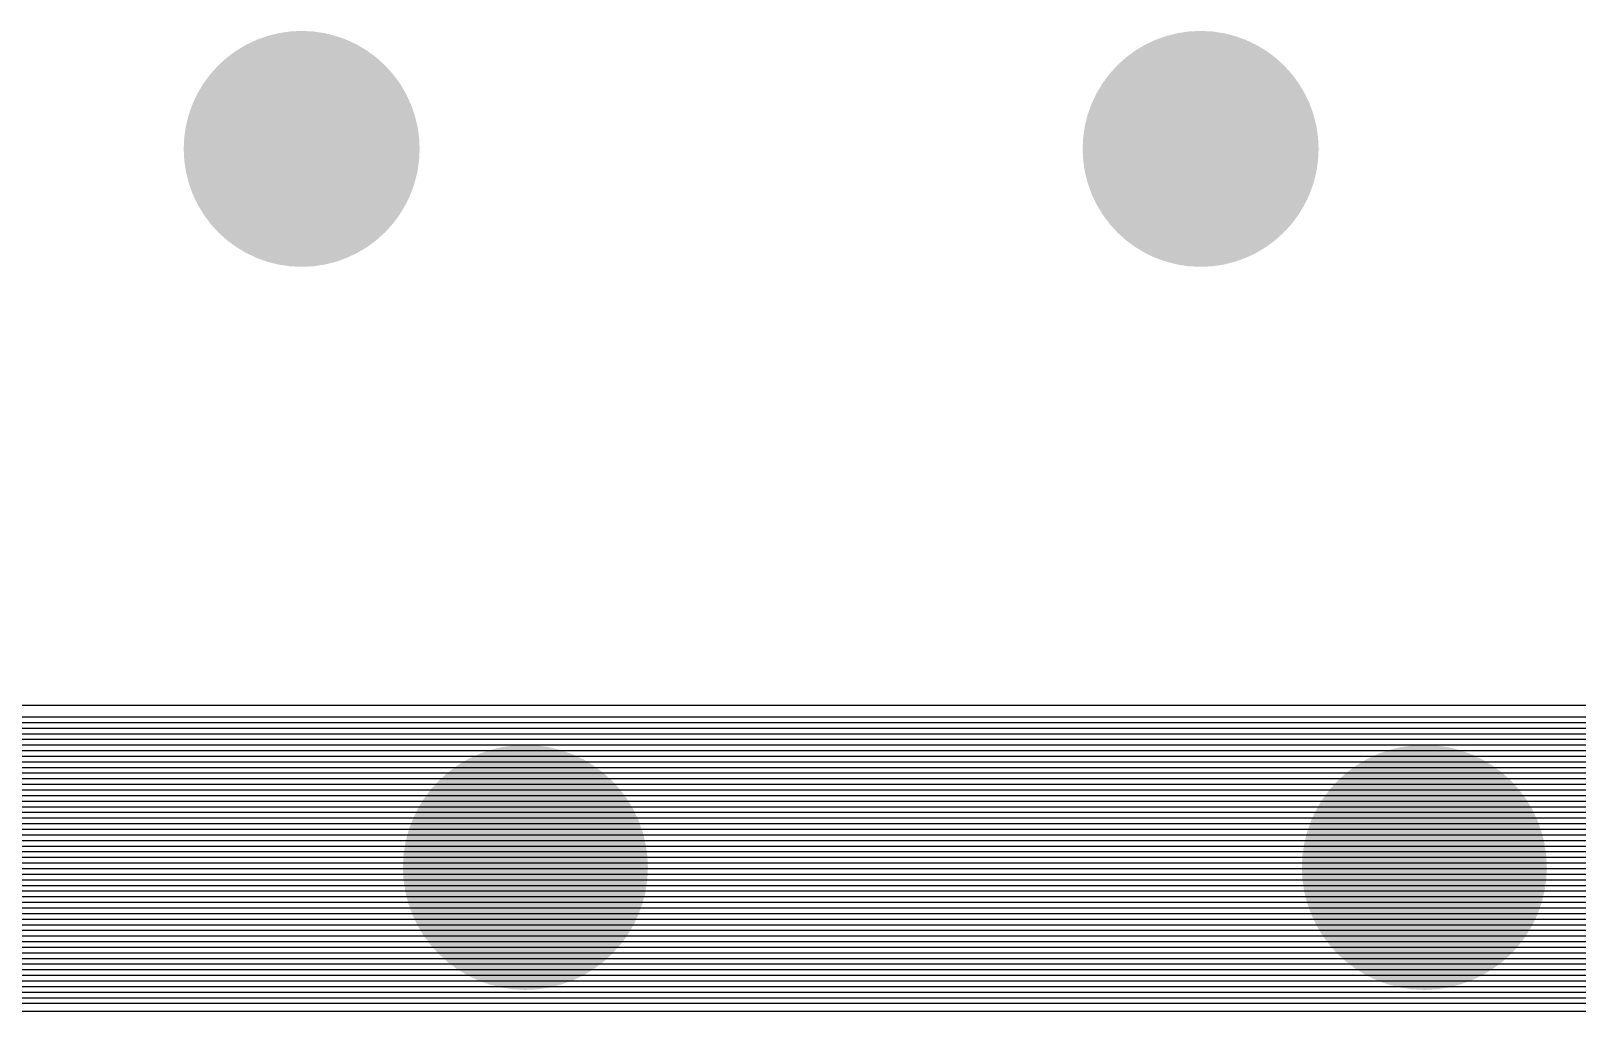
# Model space of a CAD drawing. Extents: x 295 to 953, y 10 to 290.
# Drawn here: x 555.92 to 590.87, y 96 to 118.16 of the extents above; entities that cross this region are included whole.
import ezdxf

# ---------------------------------------------------------------- set-up
doc = ezdxf.new("R2010")
doc.units = 0
doc.header["$LTSCALE"] = 5
doc.header["$MEASUREMENT"] = 0
doc.layers.get('0').update_dxf_attribs({"linetype": 'CONTINUOUS', "lineweight": 25})
doc.layers.add('DV-ABPB-A4_GND', color=1, linetype='CONTINUOUS')

msp = doc.modelspace()

# ---------------------------------------------------------------- linework, layer by layer
for points, const_width in [([(560.707, 115.495, 1), (563.374, 115.495, 1)], 2.667), ([(581.027, 115.495, 1), (583.694, 115.495, 1)], 2.667), ([(565.713, 99.251, 1), (568.482, 99.251, 1)], 2.77), ([(586.033, 99.251, 1), (588.802, 99.251, 1)], 2.77)]:
    msp.add_lwpolyline(points, format="xyb", close=True, dxfattribs=dict(const_width=const_width))
at = {"layer": 'DV-ABPB-A4_GND', "color": 7}
for p, q in [((874.051, 102.909), (499.823, 102.909)), ((499.709, 102.528), (874.168, 102.528)), ((499.749, 102.655), (874.125, 102.655)), ((499.709, 102.401), (874.168, 102.401)), ((499.709, 102.274), (874.168, 102.274)), ((499.709, 102.147), (874.168, 102.147)), ((499.709, 102.02), (874.168, 102.02)), ((499.709, 101.893), (874.168, 101.893)), ((499.709, 101.766), (874.168, 101.766)), ((499.709, 101.639), (874.168, 101.639)), ((499.709, 101.512), (874.168, 101.512)), ((499.709, 101.385), (874.168, 101.385)), ((499.709, 101.258), (874.168, 101.258)), ((499.709, 101.131), (874.168, 101.131)), ((499.709, 101.004), (874.168, 101.004)), ((499.709, 100.877), (874.168, 100.877)), ((499.709, 100.75), (874.168, 100.75)), ((499.709, 100.623), (874.168, 100.623)), ((499.709, 100.496), (874.168, 100.496)), ((499.709, 100.369), (874.168, 100.369)), ((499.709, 100.242), (874.168, 100.242)), ((499.709, 100.115), (874.168, 100.115)), ((499.709, 99.988), (874.168, 99.988)), ((499.709, 99.861), (874.168, 99.861)), ((499.709, 99.734), (874.168, 99.734)), ((499.709, 99.607), (874.168, 99.607)), ((499.709, 99.48), (874.168, 99.48)), ((499.709, 99.353), (874.168, 99.353)), ((499.709, 99.226), (874.168, 99.226)), ((499.709, 99.099), (874.168, 99.099)), ((499.709, 98.972), (874.168, 98.972)), ((499.709, 98.845), (874.168, 98.845)), ((499.709, 98.718), (874.168, 98.718)), ((499.709, 98.591), (874.168, 98.591)), ((499.709, 98.464), (874.168, 98.464)), ((499.709, 98.337), (874.168, 98.337)), ((499.709, 98.21), (874.168, 98.21)), ((499.709, 98.083), (874.168, 98.083)), ((499.709, 97.956), (874.168, 97.956)), ((499.709, 97.829), (874.168, 97.829)), ((499.709, 97.702), (874.168, 97.702)), ((499.709, 97.575), (874.168, 97.575)), ((499.709, 97.448), (874.168, 97.448)), ((499.709, 97.321), (874.168, 97.321)), ((499.709, 97.194), (874.168, 97.194)), ((499.709, 97.067), (874.168, 97.067)), ((499.709, 96.94), (874.168, 96.94)), ((499.709, 96.813), (874.168, 96.813)), ((499.709, 96.686), (874.168, 96.686)), ((499.709, 96.559), (874.168, 96.559)), ((499.749, 96.432), (874.125, 96.432)), ((499.823, 96.178), (874.051, 96.178)), ((499.876, 96.305), (873.998, 96.305)), ((501.479, 96.003), (871.618, 96.003)), ((501.479, 96.003), (871.618, 96.003))]:
    msp.add_line(p, q, dxfattribs=at)

doc.saveas('drawing.dxf')
